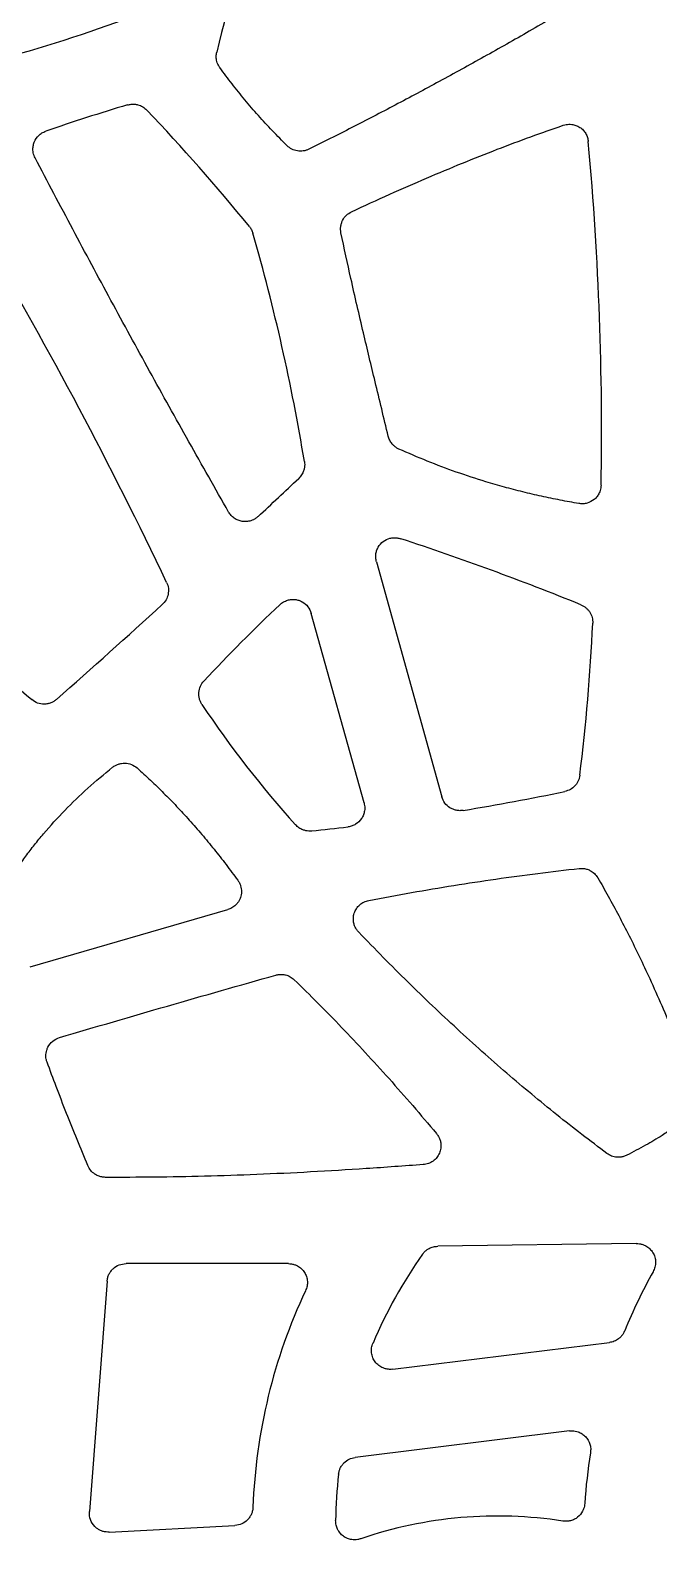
# Model space of a CAD drawing. Header units: millimetres. Extents: x -4 to 83, y 1 to 134.
# Drawn here: x 17.8 to 27.65, y 77.51 to 101.19 of the extents above; entities that cross this region are included whole.
import ezdxf

# ---------------------------------------------------------------- set-up
doc = ezdxf.new("R2010")
doc.units = ezdxf.units.MM

msp = doc.modelspace()

# ---------------------------------------------------------------- linework, layer by layer
at = {"color": 7, "linetype": 'Continuous', "lineweight": 25}
for p, q in [((23.221, 92.852), (24.245, 89.166)), ((23.027, 89.069), (22.201, 92.043)), ((17.797, 86.496), (20.891, 87.396)), ((27.292, 82.158), (24.183, 82.115)), ((21.842, 81.843), (19.299, 81.843)), ((19.002, 81.568), (18.724, 77.953)), ((23.479, 80.186), (26.872, 80.605)), ((26.244, 79.218), (22.887, 78.803)), ((19.036, 77.633), (21.005, 77.737))]:
    msp.add_line(p, q, dxfattribs=at)
for centre, radius, start, end in [((43.181, 95.5), 23.089, 160.3462, 166.6092), ((11.452, 122.511), 22.55, 284.4975, 290.2885), ((27.36, 72.841), 28.341, 106.4739, 109.2002), ((-5.069, 76.58), 33.99, 39.3098, 43.4081), ((-43.194, 62.521), 69.897, 25.42377, 30.43347), ((-9.16, 89.265), 31.676, 9.374, 16.0211), ((-98.998, 222.733), 176.558, 312.97879, 313.26182), ((9.982, 51.769), 43.626, 67.8569, 71.8092), ((129.977, 223.151), 173.566, 228.58987, 229.74507), ((-93.121, 216.331), 167.867, 311.54548, 312.3046), ((40.139, 72.646), 26.855, 133.3351, 136.9395), ((-3.981, 93.28), 30.623, 352.9146, 357.3942), ((33.904, 99.527), 16.107, 213.5967, 222.1123), ((17.72, 130.274), 41.888, 279.427, 281.6425), ((17.996, 128.448), 40.04, 276.0371, 276.8555), ((29.99, 77.707), 7.409, 144.6923, 157.0382), ((35.154, 77.502), 8.688, 150.9852, 157.7746), ((29.99, 77.707), 8.709, 154.7825, 177.9226), ((35.154, 77.502), 8.688, 170.9049, 176.1944), ((29.99, 77.707), 7.409, 173.5381, 179.181), ((25.118, 71.271), 6.613, 81.0963, 108.9008)]:
    msp.add_arc(centre, radius, start, end, dxfattribs=at)
for points, knots in [([(26.336, 101.591), (26.097, 101.452), (25.623, 101.175), (24.912, 100.774), (24.212, 100.387), (23.521, 100.017), (22.84, 99.663), (22.387, 99.436), (22.163, 99.324)], [0, 0, 0, 0, 0.175105, 0.346804, 0.515121, 0.680076, 0.841694, 1, 1, 1, 1]), ([(20.768, 100.603), (20.76, 100.615), (20.744, 100.639), (20.727, 100.679), (20.714, 100.727), (20.709, 100.784), (20.716, 100.826), (20.72, 100.847)], [0, 0, 0, 0, 0.168111, 0.335427, 0.505498, 0.751791, 1, 1, 1, 1]), ([(21.822, 99.378), (21.745, 99.456), (21.591, 99.611), (21.37, 99.851), (21.16, 100.096), (20.958, 100.346), (20.831, 100.517), (20.768, 100.603)], [0, 0, 0, 0, 0.203115, 0.404452, 0.60423, 0.80267, 1, 1, 1, 1]), ([(19.323, 100.019), (19.341, 100.023), (19.376, 100.032), (19.431, 100.032), (19.494, 100.021), (19.563, 99.993), (19.603, 99.956), (19.624, 99.938)], [0, 0, 0, 0, 0.1668, 0.331677, 0.500366, 0.74986, 1, 1, 1, 1]), ([(22.832, 98.344), (23.031, 98.435), (23.421, 98.615), (24, 98.869), (24.562, 99.104), (25.106, 99.321), (25.632, 99.52), (25.979, 99.64), (26.149, 99.699)], [0, 0, 0, 0, 0.183002, 0.359404, 0.52925, 0.692593, 0.849488, 1, 1, 1, 1]), ([(26.149, 99.699), (26.164, 99.703), (26.193, 99.712), (26.237, 99.716), (26.29, 99.714), (26.349, 99.7), (26.41, 99.669), (26.462, 99.626), (26.502, 99.572), (26.532, 99.51), (26.538, 99.466), (26.541, 99.444)], [0, 0, 0, 0, 0.084353, 0.166955, 0.249726, 0.376067, 0.503491, 0.62529, 0.752664, 0.874793, 1, 1, 1, 1]), ([(17.874, 99.187), (17.867, 99.2), (17.855, 99.225), (17.844, 99.266), (17.838, 99.315), (17.841, 99.373), (17.863, 99.456), (17.913, 99.528), (17.98, 99.582), (18.019, 99.598), (18.039, 99.606)], [0, 0, 0, 0, 0.083676, 0.165707, 0.247776, 0.37385, 0.501459, 0.749971, 0.873408, 1, 1, 1, 1]), ([(22.163, 99.324), (22.149, 99.317), (22.121, 99.305), (22.076, 99.295), (22.03, 99.292), (21.968, 99.297), (21.893, 99.319), (21.845, 99.359), (21.822, 99.378)], [0, 0, 0, 0, 0.12616, 0.24979, 0.374003, 0.501867, 0.750646, 1, 1, 1, 1]), ([(20.905, 93.633), (20.697, 94), (20.281, 94.734), (19.667, 95.841), (19.06, 96.952), (18.462, 98.067), (18.07, 98.814), (17.874, 99.187)], [0, 0, 0, 0, 0.20007, 0.400095, 0.600084, 0.800049, 1, 1, 1, 1]), ([(22.666, 98.013), (22.663, 98.03), (22.658, 98.063), (22.661, 98.112), (22.672, 98.161), (22.697, 98.223), (22.745, 98.293), (22.803, 98.327), (22.832, 98.344)], [0, 0, 0, 0, 0.126163, 0.249267, 0.372946, 0.500786, 0.750142, 1, 1, 1, 1]), ([(21.23, 98.113), (21.242, 98.097), (21.266, 98.065), (21.279, 98.026), (21.286, 98.007)], [0, 0, 0, 0, 0.499988, 1, 1, 1, 1]), ([(23.407, 94.822), (23.338, 95.107), (23.207, 95.647), (23.011, 96.471), (22.829, 97.249), (22.717, 97.773), (22.666, 98.013)], [0, 0, 0, 0, 0.268436, 0.508853, 0.775511, 1, 1, 1, 1]), ([(23.574, 94.621), (23.56, 94.627), (23.533, 94.641), (23.498, 94.669), (23.461, 94.707), (23.427, 94.757), (23.414, 94.8), (23.407, 94.822)], [0, 0, 0, 0, 0.166308, 0.331716, 0.500074, 0.750156, 1, 1, 1, 1]), ([(26.394, 93.766), (26.296, 93.783), (26.099, 93.818), (25.806, 93.879), (25.515, 93.947), (25.225, 94.023), (24.877, 94.124), (24.473, 94.257), (24.017, 94.427), (23.721, 94.556), (23.574, 94.621)], [0, 0, 0, 0, 0.101406, 0.202678, 0.303885, 0.405092, 0.506368, 0.671988, 0.836428, 1, 1, 1, 1]), ([(22.093, 94.424), (22.095, 94.408), (22.099, 94.376), (22.094, 94.327), (22.08, 94.272), (22.053, 94.212), (22.02, 94.177), (22.003, 94.159)], [0, 0, 0, 0, 0.166451, 0.331663, 0.500142, 0.749967, 1, 1, 1, 1]), ([(26.741, 94.054), (26.74, 94.04), (26.739, 94.012), (26.729, 93.971), (26.711, 93.925), (26.681, 93.876), (26.622, 93.813), (26.543, 93.774), (26.458, 93.759), (26.416, 93.764), (26.394, 93.766)], [0, 0, 0, 0, 0.083015, 0.164436, 0.245922, 0.372518, 0.500425, 0.749465, 0.873297, 1, 1, 1, 1]), ([(21.366, 93.563), (21.355, 93.553), (21.332, 93.533), (21.293, 93.511), (21.245, 93.492), (21.185, 93.48), (21.118, 93.483), (21.052, 93.501), (20.993, 93.533), (20.941, 93.577), (20.917, 93.614), (20.905, 93.633)], [0, 0, 0, 0, 0.08427, 0.166784, 0.249445, 0.375488, 0.502751, 0.624447, 0.751567, 0.874182, 1, 1, 1, 1]), ([(23.221, 92.852), (23.217, 92.872), (23.208, 92.91), (23.21, 92.97), (23.223, 93.028), (23.256, 93.1), (23.32, 93.18), (23.395, 93.207), (23.432, 93.221)], [0, 0, 0, 0, 0.127867, 0.250904, 0.37423, 0.502931, 0.751533, 1, 1, 1, 1]), ([(23.432, 93.221), (23.451, 93.225), (23.488, 93.232), (23.546, 93.229), (23.582, 93.219), (23.601, 93.214)], [0, 0, 0, 0, 0.333963, 0.663293, 1, 1, 1, 1]), ([(19.934, 92.528), (19.94, 92.514), (19.953, 92.484), (19.962, 92.438), (19.964, 92.39), (19.956, 92.328), (19.93, 92.25), (19.887, 92.204), (19.865, 92.18)], [0, 0, 0, 0, 0.125913, 0.249129, 0.372932, 0.500561, 0.750196, 1, 1, 1, 1]), ([(21.709, 92.179), (21.727, 92.195), (21.763, 92.225), (21.807, 92.241), (21.829, 92.249)], [0, 0, 0, 0, 0.501022, 1, 1, 1, 1]), ([(21.829, 92.249), (21.849, 92.254), (21.888, 92.264), (21.947, 92.263), (22.006, 92.25), (22.077, 92.217), (22.158, 92.153), (22.186, 92.08), (22.201, 92.043)], [0, 0, 0, 0, 0.127955, 0.251069, 0.374858, 0.504754, 0.751708, 1, 1, 1, 1]), ([(26.425, 92.177), (26.439, 92.171), (26.467, 92.158), (26.504, 92.132), (26.537, 92.1), (26.574, 92.051), (26.607, 91.98), (26.61, 91.919), (26.611, 91.888)], [0, 0, 0, 0, 0.125905, 0.249297, 0.373226, 0.500701, 0.749976, 1, 1, 1, 1]), ([(20.487, 90.614), (20.479, 90.629), (20.462, 90.657), (20.446, 90.704), (20.437, 90.753), (20.438, 90.819), (20.456, 90.903), (20.497, 90.956), (20.518, 90.982)], [0, 0, 0, 0, 0.126262, 0.249393, 0.37302, 0.500729, 0.750019, 1, 1, 1, 1]), ([(18.211, 90.694), (18.197, 90.683), (18.169, 90.661), (18.121, 90.638), (18.07, 90.623), (17.999, 90.617), (17.908, 90.629), (17.85, 90.669), (17.821, 90.69)], [0, 0, 0, 0, 0.126686, 0.250044, 0.374328, 0.503703, 0.752347, 1, 1, 1, 1]), ([(17.263, 87.507), (17.298, 87.569), (17.367, 87.694), (17.479, 87.877), (17.599, 88.058), (17.727, 88.237), (17.863, 88.414), (18.062, 88.656), (18.336, 88.957), (18.696, 89.306), (18.956, 89.521), (19.087, 89.629)], [0, 0, 0, 0, 0.075453, 0.151683, 0.22879, 0.306868, 0.38601, 0.466304, 0.64134, 0.818984, 1, 1, 1, 1]), ([(19.087, 89.629), (19.102, 89.639), (19.13, 89.659), (19.178, 89.68), (19.229, 89.691), (19.298, 89.695), (19.387, 89.68), (19.443, 89.639), (19.471, 89.618)], [0, 0, 0, 0, 0.126276, 0.249363, 0.373288, 0.501999, 0.751317, 1, 1, 1, 1]), ([(19.471, 89.618), (19.541, 89.554), (19.683, 89.426), (19.889, 89.225), (20.092, 89.016), (20.291, 88.8), (20.487, 88.575), (20.678, 88.343), (20.867, 88.104), (20.988, 87.939), (21.049, 87.856)], [0, 0, 0, 0, 0.12043, 0.241977, 0.364741, 0.488814, 0.614289, 0.741256, 0.869798, 1, 1, 1, 1]), ([(26.408, 89.503), (26.406, 89.487), (26.401, 89.457), (26.384, 89.414), (26.362, 89.374), (26.323, 89.325), (26.263, 89.274), (26.203, 89.257), (26.173, 89.248)], [0, 0, 0, 0, 0.125964, 0.24932, 0.373186, 0.500638, 0.74997, 1, 1, 1, 1]), ([(23.027, 89.069), (23.03, 89.055), (23.037, 89.028), (23.039, 88.985), (23.035, 88.936), (23.02, 88.88), (22.981, 88.803), (22.916, 88.743), (22.839, 88.705), (22.797, 88.697), (22.776, 88.694)], [0, 0, 0, 0, 0.083645, 0.1657, 0.247861, 0.373909, 0.501403, 0.750014, 0.873417, 1, 1, 1, 1]), ([(24.581, 88.952), (24.563, 88.95), (24.527, 88.946), (24.472, 88.952), (24.42, 88.968), (24.356, 89.002), (24.285, 89.063), (24.258, 89.132), (24.245, 89.166)], [0, 0, 0, 0, 0.126539, 0.249281, 0.372609, 0.500844, 0.750283, 1, 1, 1, 1]), ([(22.207, 88.629), (22.192, 88.629), (22.161, 88.627), (22.114, 88.633), (22.062, 88.649), (22.006, 88.677), (21.972, 88.709), (21.955, 88.726)], [0, 0, 0, 0, 0.166378, 0.331766, 0.500305, 0.749861, 1, 1, 1, 1]), ([(21.049, 87.856), (21.058, 87.843), (21.077, 87.815), (21.088, 87.784), (21.093, 87.769)], [0, 0, 0, 0, 0.503678, 1, 1, 1, 1]), ([(23.103, 87.54), (23.326, 87.582), (23.768, 87.665), (24.432, 87.776), (25.091, 87.877), (25.746, 87.966), (26.182, 88.017), (26.399, 88.042)], [0, 0, 0, 0, 0.203563, 0.405294, 0.605244, 0.803462, 1, 1, 1, 1]), ([(26.399, 88.042), (26.418, 88.043), (26.456, 88.045), (26.512, 88.034), (26.575, 88.01), (26.64, 87.967), (26.672, 87.92), (26.689, 87.896)], [0, 0, 0, 0, 0.167128, 0.331968, 0.500827, 0.74976, 1, 1, 1, 1]), ([(26.689, 87.896), (26.744, 87.8), (26.857, 87.604), (27.02, 87.3), (27.183, 86.984), (27.345, 86.654), (27.581, 86.149), (27.89, 85.443), (28.126, 84.844), (28.249, 84.533)], [0, 0, 0, 0, 0.089785, 0.182617, 0.278539, 0.377587, 0.479795, 0.729506, 1, 1, 1, 1]), ([(21.093, 87.769), (21.097, 87.754), (21.105, 87.723), (21.108, 87.676), (21.104, 87.629), (21.095, 87.599), (21.091, 87.584)], [0, 0, 0, 0, 0.248565, 0.502582, 0.750994, 1, 1, 1, 1]), ([(21.091, 87.584), (21.085, 87.569), (21.073, 87.54), (21.047, 87.5), (21.01, 87.459), (20.959, 87.42), (20.914, 87.404), (20.891, 87.396)], [0, 0, 0, 0, 0.166096, 0.330956, 0.498913, 0.748157, 1, 1, 1, 1]), ([(22.944, 87.042), (22.932, 87.056), (22.909, 87.083), (22.883, 87.13), (22.863, 87.19), (22.856, 87.262), (22.87, 87.341), (22.905, 87.414), (22.958, 87.473), (23.025, 87.52), (23.077, 87.534), (23.103, 87.54)], [0, 0, 0, 0, 0.085237, 0.167833, 0.250498, 0.376639, 0.502738, 0.623607, 0.751191, 0.873392, 1, 1, 1, 1]), ([(26.834, 83.57), (26.702, 83.67), (26.437, 83.869), (26.044, 84.179), (25.652, 84.5), (25.261, 84.831), (24.872, 85.173), (24.483, 85.526), (24.096, 85.889), (23.71, 86.263), (23.325, 86.647), (23.072, 86.91), (22.944, 87.042)], [0, 0, 0, 0, 0.094817, 0.190706, 0.287698, 0.385825, 0.485116, 0.5856, 0.687304, 0.790255, 0.894479, 1, 1, 1, 1]), ([(18.256, 85.39), (18.82, 85.555), (19.948, 85.886), (21.078, 86.208), (21.644, 86.369)], [0, 0, 0, 0, 0.499623, 1, 1, 1, 1]), ([(21.644, 86.369), (21.66, 86.373), (21.694, 86.381), (21.746, 86.381), (21.806, 86.372), (21.872, 86.347), (21.912, 86.314), (21.932, 86.297)], [0, 0, 0, 0, 0.166774, 0.331858, 0.500418, 0.749845, 1, 1, 1, 1]), ([(21.932, 86.297), (22.057, 86.175), (22.308, 85.929), (22.679, 85.547), (23.051, 85.152), (23.422, 84.743), (23.794, 84.32), (24.038, 84.031), (24.161, 83.885)], [0, 0, 0, 0, 0.159107, 0.321169, 0.486239, 0.654369, 0.825607, 1, 1, 1, 1]), ([(18.061, 85.002), (18.056, 85.018), (18.046, 85.049), (18.041, 85.097), (18.044, 85.145), (18.055, 85.193), (18.083, 85.26), (18.143, 85.343), (18.218, 85.374), (18.256, 85.39)], [0, 0, 0, 0, 0.102393, 0.20091, 0.29832, 0.397485, 0.501123, 0.7504, 1, 1, 1, 1]), ([(18.7, 83.381), (18.588, 83.653), (18.419, 84.065), (18.207, 84.606), (18.108, 84.875), (18.061, 85.002)], [0, 0, 0, 0, 0.507105, 0.766159, 1, 1, 1, 1]), ([(28.167, 84.201), (28.119, 84.161), (28.022, 84.079), (27.865, 83.964), (27.671, 83.835), (27.432, 83.692), (27.244, 83.594), (27.146, 83.543)], [0, 0, 0, 0, 0.153008, 0.312785, 0.479711, 0.727397, 1, 1, 1, 1]), ([(24.161, 83.885), (24.172, 83.87), (24.195, 83.841), (24.217, 83.791), (24.233, 83.729), (24.234, 83.655), (24.213, 83.575), (24.171, 83.504), (24.111, 83.449), (24.037, 83.409), (23.983, 83.401), (23.956, 83.397)], [0, 0, 0, 0, 0.085528, 0.168286, 0.251122, 0.377214, 0.503081, 0.623705, 0.751203, 0.873313, 1, 1, 1, 1]), ([(18.974, 83.196), (18.955, 83.198), (18.916, 83.2), (18.86, 83.218), (18.8, 83.25), (18.74, 83.302), (18.714, 83.354), (18.7, 83.381)], [0, 0, 0, 0, 0.166959, 0.331583, 0.500416, 0.749921, 1, 1, 1, 1]), ([(23.956, 83.397), (23.657, 83.375), (23.069, 83.331), (22.199, 83.279), (21.356, 83.239), (20.538, 83.212), (19.747, 83.196), (19.229, 83.196), (18.974, 83.196)], [0, 0, 0, 0, 0.180134, 0.354842, 0.524152, 0.688092, 0.846696, 1, 1, 1, 1]), ([(27.146, 83.543), (27.129, 83.536), (27.096, 83.521), (27.042, 83.511), (26.978, 83.511), (26.904, 83.526), (26.857, 83.555), (26.834, 83.57)], [0, 0, 0, 0, 0.16646, 0.330975, 0.499328, 0.749167, 1, 1, 1, 1]), ([(23.944, 81.99), (23.953, 82.002), (23.972, 82.027), (24.008, 82.057), (24.054, 82.086), (24.113, 82.11), (24.159, 82.114), (24.183, 82.115)], [0, 0, 0, 0, 0.166979, 0.332367, 0.500313, 0.749366, 1, 1, 1, 1]), ([(27.292, 82.158), (27.309, 82.158), (27.344, 82.156), (27.395, 82.144), (27.45, 82.119), (27.507, 82.078), (27.556, 82.017), (27.587, 81.944), (27.598, 81.867), (27.59, 81.787), (27.567, 81.74), (27.556, 81.716)], [0, 0, 0, 0, 0.084875, 0.167582, 0.250685, 0.375382, 0.500108, 0.621891, 0.749693, 0.872438, 1, 1, 1, 1]), ([(19.002, 81.568), (19.005, 81.587), (19.009, 81.623), (19.029, 81.676), (19.058, 81.723), (19.108, 81.778), (19.187, 81.832), (19.262, 81.839), (19.299, 81.843)], [0, 0, 0, 0, 0.127475, 0.250434, 0.373433, 0.50102, 0.74956, 1, 1, 1, 1]), ([(21.842, 81.843), (21.858, 81.842), (21.892, 81.84), (21.941, 81.828), (21.994, 81.804), (22.049, 81.765), (22.097, 81.707), (22.129, 81.639), (22.142, 81.565), (22.139, 81.489), (22.12, 81.442), (22.111, 81.418)], [0, 0, 0, 0, 0.084723, 0.167516, 0.250755, 0.375412, 0.500381, 0.622313, 0.749972, 0.872757, 1, 1, 1, 1]), ([(27.111, 80.788), (27.104, 80.772), (27.089, 80.74), (27.056, 80.698), (27.01, 80.657), (26.949, 80.621), (26.898, 80.61), (26.872, 80.605)], [0, 0, 0, 0, 0.167864, 0.333935, 0.503619, 0.751445, 1, 1, 1, 1]), ([(23.479, 80.186), (23.461, 80.185), (23.426, 80.182), (23.374, 80.19), (23.316, 80.208), (23.255, 80.243), (23.2, 80.299), (23.161, 80.367), (23.143, 80.443), (23.142, 80.523), (23.159, 80.573), (23.168, 80.598)], [0, 0, 0, 0, 0.084157, 0.166827, 0.250554, 0.376559, 0.50117, 0.621651, 0.748425, 0.87269, 1, 1, 1, 1]), ([(26.244, 79.218), (26.26, 79.219), (26.291, 79.222), (26.337, 79.216), (26.389, 79.203), (26.444, 79.176), (26.498, 79.132), (26.54, 79.077), (26.568, 79.013), (26.582, 78.945), (26.577, 78.899), (26.575, 78.875)], [0, 0, 0, 0, 0.084468, 0.167422, 0.250882, 0.375467, 0.500848, 0.622989, 0.750359, 0.873259, 1, 1, 1, 1]), ([(22.628, 78.541), (22.631, 78.558), (22.636, 78.591), (22.654, 78.637), (22.679, 78.68), (22.722, 78.731), (22.79, 78.782), (22.855, 78.796), (22.887, 78.803)], [0, 0, 0, 0, 0.126828, 0.25058, 0.37493, 0.503499, 0.75155, 1, 1, 1, 1]), ([(19.036, 77.633), (19.019, 77.633), (18.985, 77.632), (18.935, 77.642), (18.888, 77.66), (18.845, 77.687), (18.788, 77.737), (18.727, 77.825), (18.725, 77.91), (18.724, 77.953)], [0, 0, 0, 0, 0.103523, 0.2024, 0.299621, 0.398326, 0.501517, 0.749667, 1, 1, 1, 1]), ([(21.287, 78.023), (21.285, 78.005), (21.282, 77.968), (21.265, 77.915), (21.238, 77.867), (21.19, 77.81), (21.114, 77.753), (21.041, 77.742), (21.005, 77.737)], [0, 0, 0, 0, 0.127037, 0.250155, 0.373901, 0.502753, 0.751234, 1, 1, 1, 1]), ([(26.485, 78.079), (26.483, 78.065), (26.481, 78.037), (26.469, 77.998), (26.442, 77.935), (26.392, 77.875), (26.323, 77.83), (26.265, 77.809), (26.203, 77.798), (26.162, 77.802), (26.142, 77.804)], [0, 0, 0, 0, 0.084299, 0.167504, 0.251237, 0.500547, 0.623002, 0.750201, 0.873498, 1, 1, 1, 1]), ([(22.976, 77.527), (22.96, 77.523), (22.93, 77.514), (22.882, 77.51), (22.827, 77.513), (22.765, 77.53), (22.702, 77.565), (22.65, 77.614), (22.611, 77.673), (22.585, 77.741), (22.583, 77.789), (22.582, 77.813)], [0, 0, 0, 0, 0.084557, 0.167451, 0.250841, 0.375412, 0.500592, 0.622681, 0.750177, 0.873046, 1, 1, 1, 1])]:
    msp.add_open_spline(points, degree=3, knots=knots, dxfattribs=at)
msp.add_open_spline([(26.741, 94.054), (26.773, 95.772), (26.711, 97.572), (26.541, 99.444)], degree=3, dxfattribs=at)

doc.saveas('drawing.dxf')
